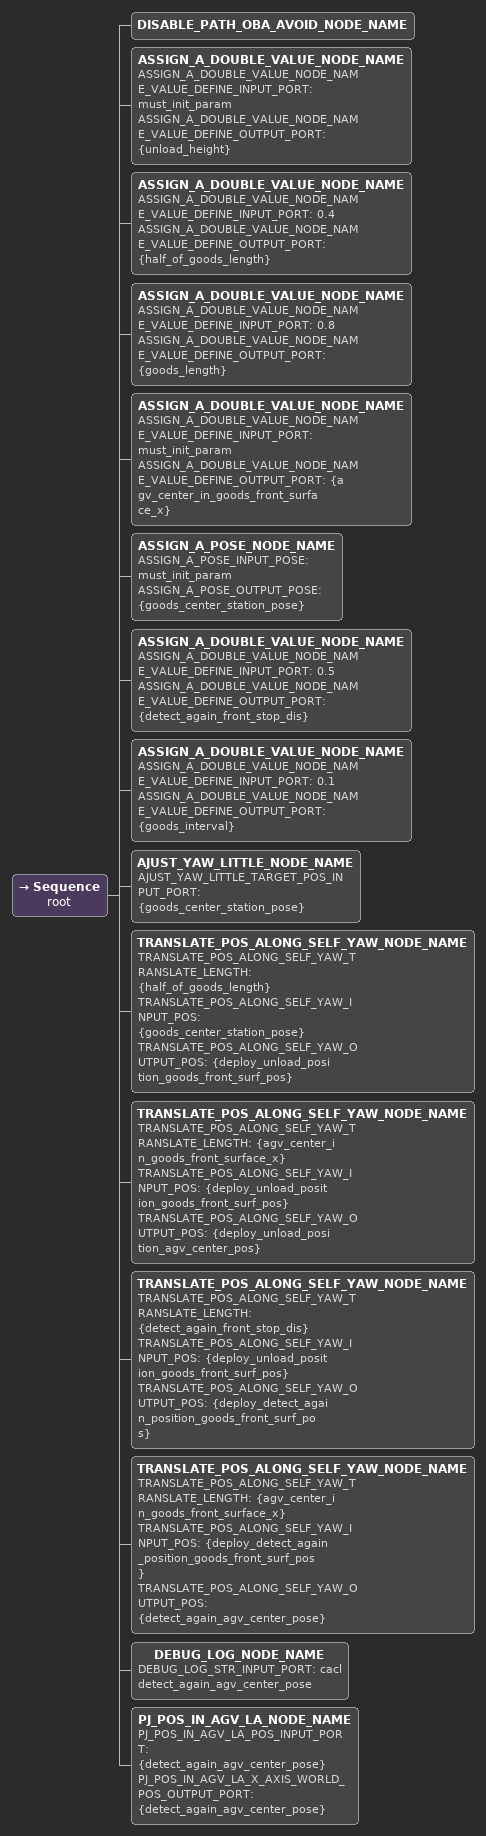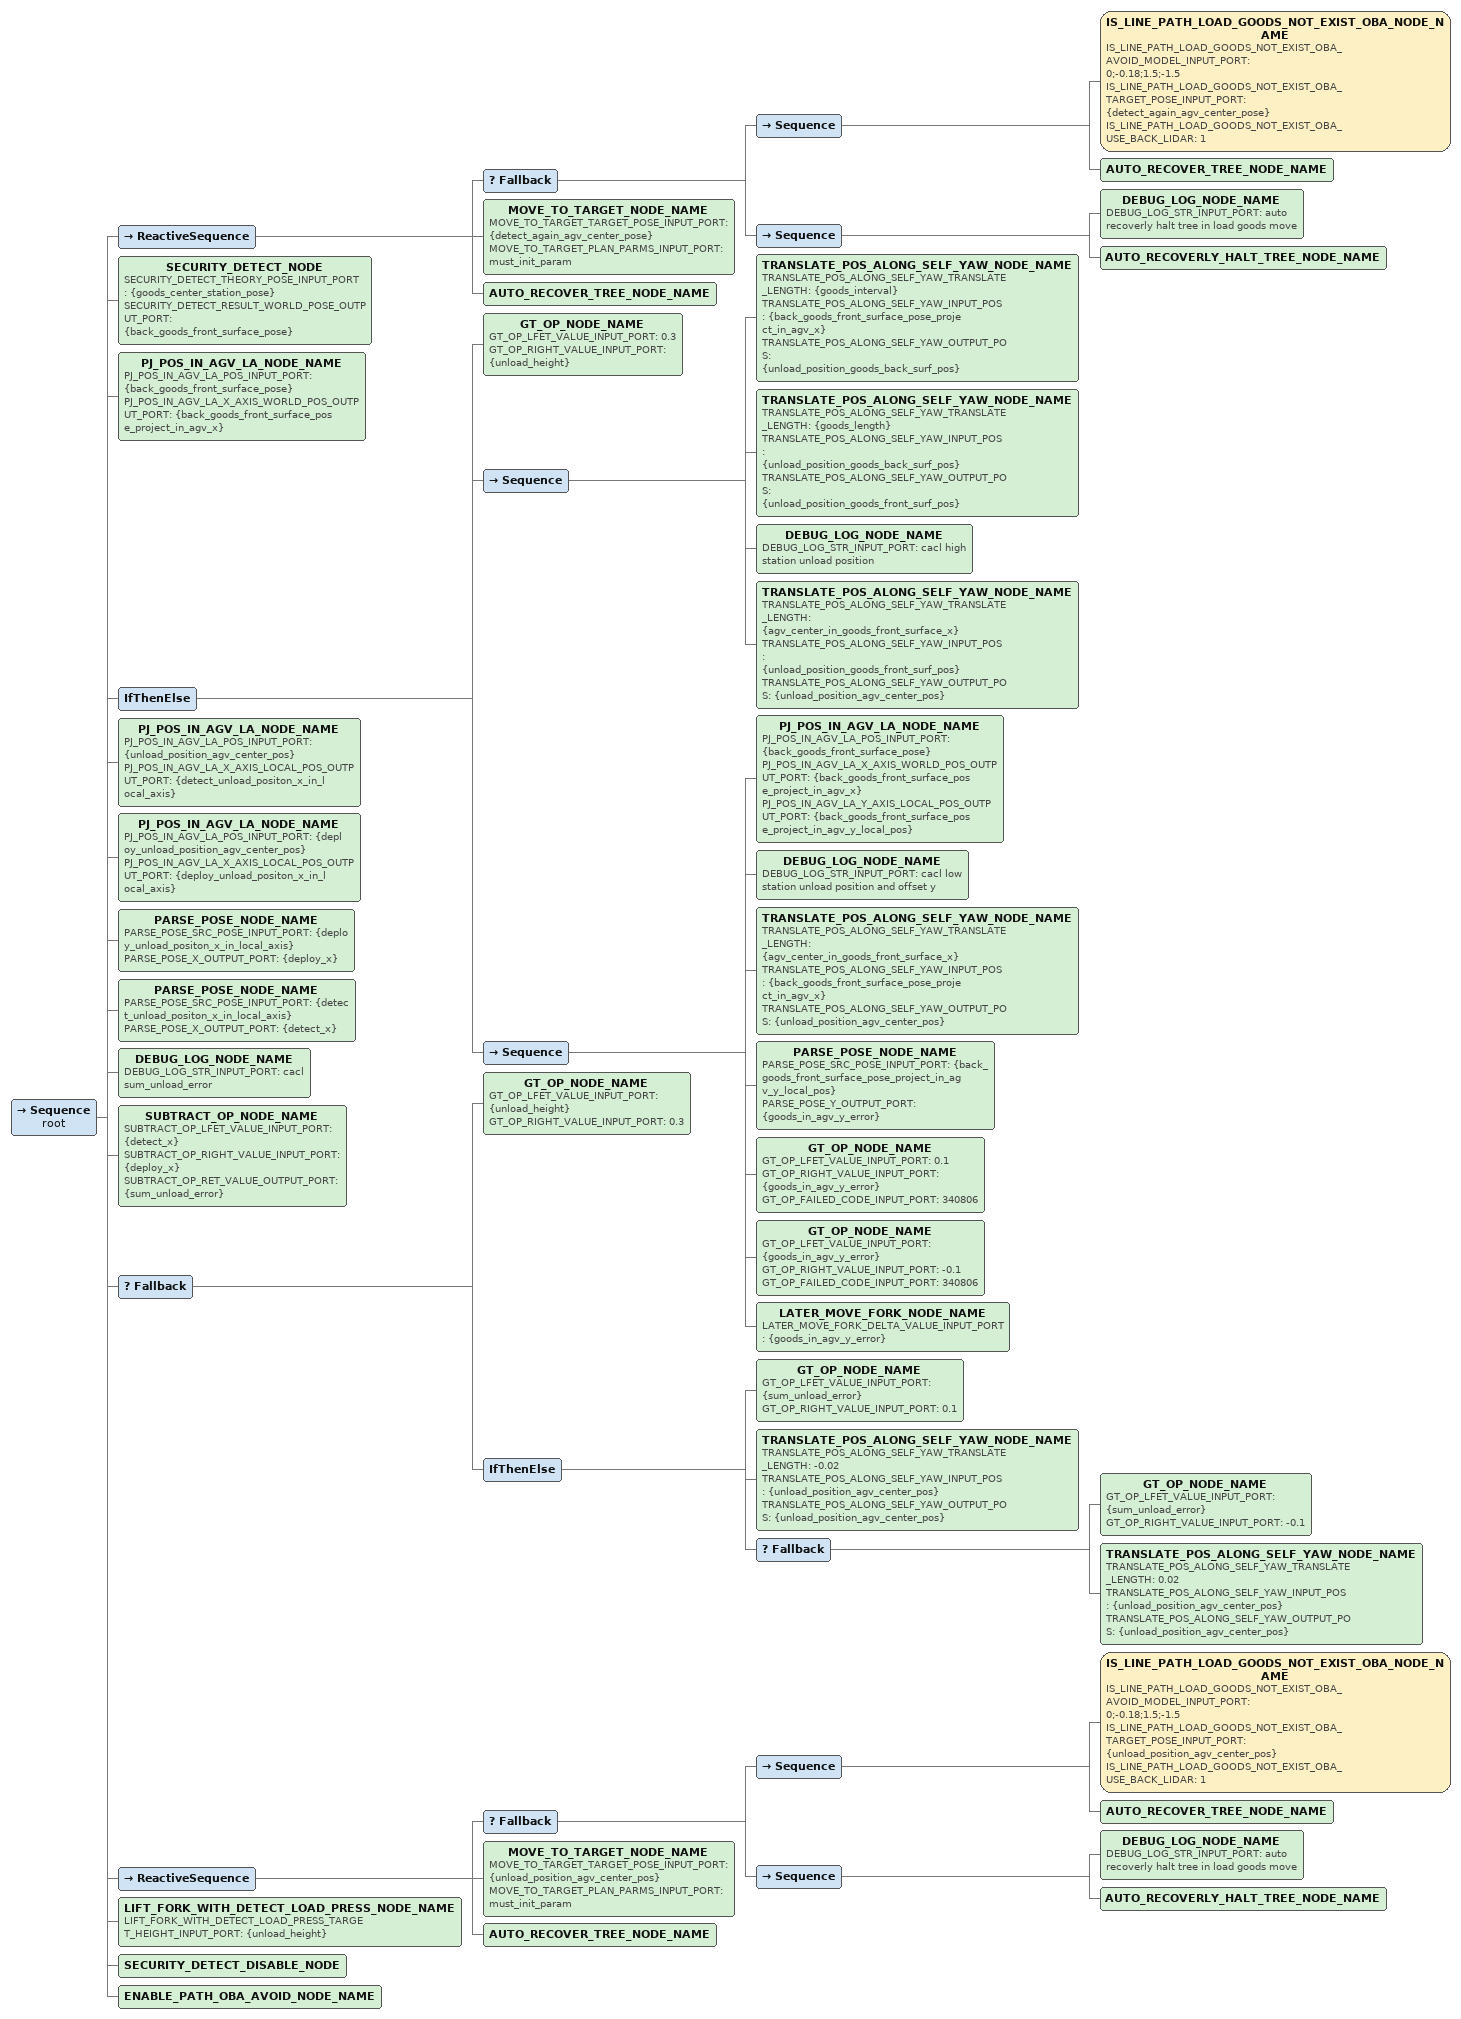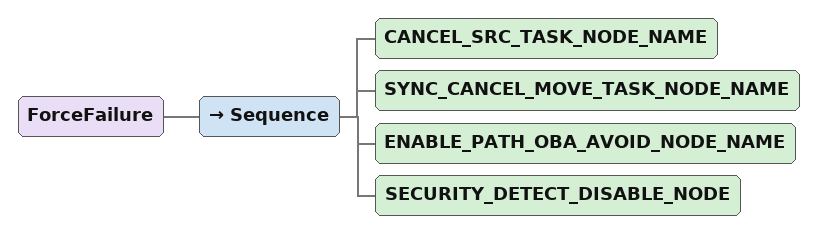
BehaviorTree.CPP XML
<Sequence name="root">
    <DISABLE_PATH_OBA_AVOID_NODE_NAME/>
    <ASSIGN_A_DOUBLE_VALUE_NODE_NAME ASSIGN_A_DOUBLE_VALUE_NODE_NAME_VALUE_DEFINE_INPUT_PORT="must_init_param" ASSIGN_A_DOUBLE_VALUE_NODE_NAME_VALUE_DEFINE_OUTPUT_PORT="{unload_height}"/>
    <ASSIGN_A_DOUBLE_VALUE_NODE_NAME ASSIGN_A_DOUBLE_VALUE_NODE_NAME_VALUE_DEFINE_INPUT_PORT="0.4" ASSIGN_A_DOUBLE_VALUE_NODE_NAME_VALUE_DEFINE_OUTPUT_PORT="{half_of_goods_length}"/>
    <ASSIGN_A_DOUBLE_VALUE_NODE_NAME ASSIGN_A_DOUBLE_VALUE_NODE_NAME_VALUE_DEFINE_INPUT_PORT="0.8" ASSIGN_A_DOUBLE_VALUE_NODE_NAME_VALUE_DEFINE_OUTPUT_PORT="{goods_length}"/>
    <ASSIGN_A_DOUBLE_VALUE_NODE_NAME ASSIGN_A_DOUBLE_VALUE_NODE_NAME_VALUE_DEFINE_INPUT_PORT="must_init_param" ASSIGN_A_DOUBLE_VALUE_NODE_NAME_VALUE_DEFINE_OUTPUT_PORT="{agv_center_in_goods_front_surface_x}"/>
    <ASSIGN_A_POSE_NODE_NAME ASSIGN_A_POSE_INPUT_POSE="must_init_param" ASSIGN_A_POSE_OUTPUT_POSE="{goods_center_station_pose}"/>
    <ASSIGN_A_DOUBLE_VALUE_NODE_NAME ASSIGN_A_DOUBLE_VALUE_NODE_NAME_VALUE_DEFINE_INPUT_PORT="0.5" ASSIGN_A_DOUBLE_VALUE_NODE_NAME_VALUE_DEFINE_OUTPUT_PORT="{detect_again_front_stop_dis}"/>
    <ASSIGN_A_DOUBLE_VALUE_NODE_NAME ASSIGN_A_DOUBLE_VALUE_NODE_NAME_VALUE_DEFINE_INPUT_PORT="0.1" ASSIGN_A_DOUBLE_VALUE_NODE_NAME_VALUE_DEFINE_OUTPUT_PORT="{goods_interval}"/>

    <AJUST_YAW_LITTLE_NODE_NAME AJUST_YAW_LITTLE_TARGET_POS_INPUT_PORT="{goods_center_station_pose}"/>
    <TRANSLATE_POS_ALONG_SELF_YAW_NODE_NAME TRANSLATE_POS_ALONG_SELF_YAW_TRANSLATE_LENGTH="{half_of_goods_length}" TRANSLATE_POS_ALONG_SELF_YAW_INPUT_POS="{goods_center_station_pose}" TRANSLATE_POS_ALONG_SELF_YAW_OUTPUT_POS="{deploy_unload_position_goods_front_surf_pos}"/>
    <TRANSLATE_POS_ALONG_SELF_YAW_NODE_NAME TRANSLATE_POS_ALONG_SELF_YAW_TRANSLATE_LENGTH="{agv_center_in_goods_front_surface_x}" TRANSLATE_POS_ALONG_SELF_YAW_INPUT_POS="{deploy_unload_position_goods_front_surf_pos}" TRANSLATE_POS_ALONG_SELF_YAW_OUTPUT_POS="{deploy_unload_position_agv_center_pos}"/>
    <TRANSLATE_POS_ALONG_SELF_YAW_NODE_NAME TRANSLATE_POS_ALONG_SELF_YAW_TRANSLATE_LENGTH="{detect_again_front_stop_dis}" TRANSLATE_POS_ALONG_SELF_YAW_INPUT_POS="{deploy_unload_position_goods_front_surf_pos}" TRANSLATE_POS_ALONG_SELF_YAW_OUTPUT_POS="{deploy_detect_again_position_goods_front_surf_pos}"/>
    <TRANSLATE_POS_ALONG_SELF_YAW_NODE_NAME TRANSLATE_POS_ALONG_SELF_YAW_TRANSLATE_LENGTH="{agv_center_in_goods_front_surface_x}" TRANSLATE_POS_ALONG_SELF_YAW_INPUT_POS="{deploy_detect_again_position_goods_front_surf_pos}" TRANSLATE_POS_ALONG_SELF_YAW_OUTPUT_POS="{detect_again_agv_center_pose}"/>
    <DEBUG_LOG_NODE_NAME DEBUG_LOG_STR_INPUT_PORT="cacl detect_again_agv_center_pose"/>
    <PJ_POS_IN_AGV_LA_NODE_NAME PJ_POS_IN_AGV_LA_POS_INPUT_PORT="{detect_again_agv_center_pose}" PJ_POS_IN_AGV_LA_X_AXIS_WORLD_POS_OUTPUT_PORT="{detect_again_agv_center_pose}"/>
</Sequence>

<Sequence name="root">
    <ReactiveSequence>
         <Fallback>
            <Sequence>
               <IS_LINE_PATH_LOAD_GOODS_NOT_EXIST_OBA_NODE_NAME IS_LINE_PATH_LOAD_GOODS_NOT_EXIST_OBA_AVOID_MODEL_INPUT_PORT="0;-0.18;1.5;-1.5" IS_LINE_PATH_LOAD_GOODS_NOT_EXIST_OBA_TARGET_POSE_INPUT_PORT="{detect_again_agv_center_pose}" IS_LINE_PATH_LOAD_GOODS_NOT_EXIST_OBA_USE_BACK_LIDAR="1"/>
               <AUTO_RECOVER_TREE_NODE_NAME/>
            </Sequence>
            <Sequence>
               <DEBUG_LOG_NODE_NAME DEBUG_LOG_STR_INPUT_PORT="auto recoverly halt tree in load goods move"/>
               <AUTO_RECOVERLY_HALT_TREE_NODE_NAME/>
            </Sequence>
         </Fallback>
         <MOVE_TO_TARGET_NODE_NAME MOVE_TO_TARGET_TARGET_POSE_INPUT_PORT="{detect_again_agv_center_pose}" MOVE_TO_TARGET_PLAN_PARMS_INPUT_PORT="must_init_param"/>
         <AUTO_RECOVER_TREE_NODE_NAME/>
    </ReactiveSequence>

    <SECURITY_DETECT_NODE SECURITY_DETECT_THEORY_POSE_INPUT_PORT="{goods_center_station_pose}" SECURITY_DETECT_RESULT_WORLD_POSE_OUTPUT_PORT="{back_goods_front_surface_pose}"/>
    <PJ_POS_IN_AGV_LA_NODE_NAME PJ_POS_IN_AGV_LA_POS_INPUT_PORT="{back_goods_front_surface_pose}" PJ_POS_IN_AGV_LA_X_AXIS_WORLD_POS_OUTPUT_PORT="{back_goods_front_surface_pose_project_in_agv_x}"/>

    <IfThenElse>
        <GT_OP_NODE_NAME GT_OP_LFET_VALUE_INPUT_PORT="0.3" GT_OP_RIGHT_VALUE_INPUT_PORT="{unload_height}"/>
        <Sequence>
            <TRANSLATE_POS_ALONG_SELF_YAW_NODE_NAME TRANSLATE_POS_ALONG_SELF_YAW_TRANSLATE_LENGTH="{goods_interval}" TRANSLATE_POS_ALONG_SELF_YAW_INPUT_POS="{back_goods_front_surface_pose_project_in_agv_x}" TRANSLATE_POS_ALONG_SELF_YAW_OUTPUT_POS="{unload_position_goods_back_surf_pos}"/>
            <TRANSLATE_POS_ALONG_SELF_YAW_NODE_NAME TRANSLATE_POS_ALONG_SELF_YAW_TRANSLATE_LENGTH="{goods_length}" TRANSLATE_POS_ALONG_SELF_YAW_INPUT_POS="{unload_position_goods_back_surf_pos}" TRANSLATE_POS_ALONG_SELF_YAW_OUTPUT_POS="{unload_position_goods_front_surf_pos}"/>
            <DEBUG_LOG_NODE_NAME DEBUG_LOG_STR_INPUT_PORT="cacl high station unload position"/>
            <TRANSLATE_POS_ALONG_SELF_YAW_NODE_NAME TRANSLATE_POS_ALONG_SELF_YAW_TRANSLATE_LENGTH="{agv_center_in_goods_front_surface_x}" TRANSLATE_POS_ALONG_SELF_YAW_INPUT_POS="{unload_position_goods_front_surf_pos}" TRANSLATE_POS_ALONG_SELF_YAW_OUTPUT_POS="{unload_position_agv_center_pos}"/>
        </Sequence>
        <Sequence>
            <PJ_POS_IN_AGV_LA_NODE_NAME PJ_POS_IN_AGV_LA_POS_INPUT_PORT="{back_goods_front_surface_pose}" PJ_POS_IN_AGV_LA_X_AXIS_WORLD_POS_OUTPUT_PORT="{back_goods_front_surface_pose_project_in_agv_x}" PJ_POS_IN_AGV_LA_Y_AXIS_LOCAL_POS_OUTPUT_PORT="{back_goods_front_surface_pose_project_in_agv_y_local_pos}"/>
            <DEBUG_LOG_NODE_NAME DEBUG_LOG_STR_INPUT_PORT="cacl low station unload position and offset y"/>
            <TRANSLATE_POS_ALONG_SELF_YAW_NODE_NAME TRANSLATE_POS_ALONG_SELF_YAW_TRANSLATE_LENGTH="{agv_center_in_goods_front_surface_x}" TRANSLATE_POS_ALONG_SELF_YAW_INPUT_POS="{back_goods_front_surface_pose_project_in_agv_x}" TRANSLATE_POS_ALONG_SELF_YAW_OUTPUT_POS="{unload_position_agv_center_pos}"/>
            <PARSE_POSE_NODE_NAME PARSE_POSE_SRC_POSE_INPUT_PORT="{back_goods_front_surface_pose_project_in_agv_y_local_pos}" PARSE_POSE_Y_OUTPUT_PORT="{goods_in_agv_y_error}"/>
            <GT_OP_NODE_NAME GT_OP_LFET_VALUE_INPUT_PORT="0.1" GT_OP_RIGHT_VALUE_INPUT_PORT="{goods_in_agv_y_error}" GT_OP_FAILED_CODE_INPUT_PORT="340806"/>
            <GT_OP_NODE_NAME GT_OP_LFET_VALUE_INPUT_PORT="{goods_in_agv_y_error}" GT_OP_RIGHT_VALUE_INPUT_PORT="-0.1" GT_OP_FAILED_CODE_INPUT_PORT="340806"/>
            <LATER_MOVE_FORK_NODE_NAME LATER_MOVE_FORK_DELTA_VALUE_INPUT_PORT="{goods_in_agv_y_error}"/>
        </Sequence>
    </IfThenElse>

    <PJ_POS_IN_AGV_LA_NODE_NAME PJ_POS_IN_AGV_LA_POS_INPUT_PORT="{unload_position_agv_center_pos}" PJ_POS_IN_AGV_LA_X_AXIS_LOCAL_POS_OUTPUT_PORT="{detect_unload_positon_x_in_local_axis}"/>
    <PJ_POS_IN_AGV_LA_NODE_NAME PJ_POS_IN_AGV_LA_POS_INPUT_PORT="{deploy_unload_position_agv_center_pos}" PJ_POS_IN_AGV_LA_X_AXIS_LOCAL_POS_OUTPUT_PORT="{deploy_unload_positon_x_in_local_axis}"/>
    <PARSE_POSE_NODE_NAME PARSE_POSE_SRC_POSE_INPUT_PORT="{deploy_unload_positon_x_in_local_axis}" PARSE_POSE_X_OUTPUT_PORT="{deploy_x}"/>
    <PARSE_POSE_NODE_NAME PARSE_POSE_SRC_POSE_INPUT_PORT="{detect_unload_positon_x_in_local_axis}" PARSE_POSE_X_OUTPUT_PORT="{detect_x}"/>
    <DEBUG_LOG_NODE_NAME DEBUG_LOG_STR_INPUT_PORT="cacl sum_unload_error"/>
    <SUBTRACT_OP_NODE_NAME SUBTRACT_OP_LFET_VALUE_INPUT_PORT="{detect_x}" SUBTRACT_OP_RIGHT_VALUE_INPUT_PORT="{deploy_x}" SUBTRACT_OP_RET_VALUE_OUTPUT_PORT="{sum_unload_error}"/>

    <Fallback>
        <GT_OP_NODE_NAME GT_OP_LFET_VALUE_INPUT_PORT="{unload_height}" GT_OP_RIGHT_VALUE_INPUT_PORT="0.3"/>
        <IfThenElse>
            <GT_OP_NODE_NAME GT_OP_LFET_VALUE_INPUT_PORT="{sum_unload_error}" GT_OP_RIGHT_VALUE_INPUT_PORT="0.1"/>
            <TRANSLATE_POS_ALONG_SELF_YAW_NODE_NAME TRANSLATE_POS_ALONG_SELF_YAW_TRANSLATE_LENGTH="-0.02" TRANSLATE_POS_ALONG_SELF_YAW_INPUT_POS="{unload_position_agv_center_pos}" TRANSLATE_POS_ALONG_SELF_YAW_OUTPUT_POS="{unload_position_agv_center_pos}"/>
            <Fallback>
                <GT_OP_NODE_NAME GT_OP_LFET_VALUE_INPUT_PORT="{sum_unload_error}" GT_OP_RIGHT_VALUE_INPUT_PORT="-0.1"/>
                <TRANSLATE_POS_ALONG_SELF_YAW_NODE_NAME TRANSLATE_POS_ALONG_SELF_YAW_TRANSLATE_LENGTH="0.02" TRANSLATE_POS_ALONG_SELF_YAW_INPUT_POS="{unload_position_agv_center_pos}" TRANSLATE_POS_ALONG_SELF_YAW_OUTPUT_POS="{unload_position_agv_center_pos}"/>
            </Fallback>
        </IfThenElse>
    </Fallback>
    <ReactiveSequence>
         <Fallback>
            <Sequence>
               <IS_LINE_PATH_LOAD_GOODS_NOT_EXIST_OBA_NODE_NAME IS_LINE_PATH_LOAD_GOODS_NOT_EXIST_OBA_AVOID_MODEL_INPUT_PORT="0;-0.18;1.5;-1.5" IS_LINE_PATH_LOAD_GOODS_NOT_EXIST_OBA_TARGET_POSE_INPUT_PORT="{unload_position_agv_center_pos}" IS_LINE_PATH_LOAD_GOODS_NOT_EXIST_OBA_USE_BACK_LIDAR="1"/>
               <AUTO_RECOVER_TREE_NODE_NAME/>
            </Sequence>
            <Sequence>
               <DEBUG_LOG_NODE_NAME DEBUG_LOG_STR_INPUT_PORT="auto recoverly halt tree in load goods move"/>
               <AUTO_RECOVERLY_HALT_TREE_NODE_NAME/>
            </Sequence>
         </Fallback>
         <MOVE_TO_TARGET_NODE_NAME MOVE_TO_TARGET_TARGET_POSE_INPUT_PORT="{unload_position_agv_center_pos}" MOVE_TO_TARGET_PLAN_PARMS_INPUT_PORT="must_init_param"/>
         <AUTO_RECOVER_TREE_NODE_NAME/>
    </ReactiveSequence>
    <LIFT_FORK_WITH_DETECT_LOAD_PRESS_NODE_NAME LIFT_FORK_WITH_DETECT_LOAD_PRESS_TARGET_HEIGHT_INPUT_PORT="{unload_height}"/>
    <SECURITY_DETECT_DISABLE_NODE/>
    <ENABLE_PATH_OBA_AVOID_NODE_NAME/>
</Sequence>

<ForceFailure>
    <Sequence>
        <CANCEL_SRC_TASK_NODE_NAME/>
        <SYNC_CANCEL_MOVE_TASK_NODE_NAME/>
        <ENABLE_PATH_OBA_AVOID_NODE_NAME/>
        <SECURITY_DETECT_DISABLE_NODE/>
    </Sequence>
</ForceFailure>
